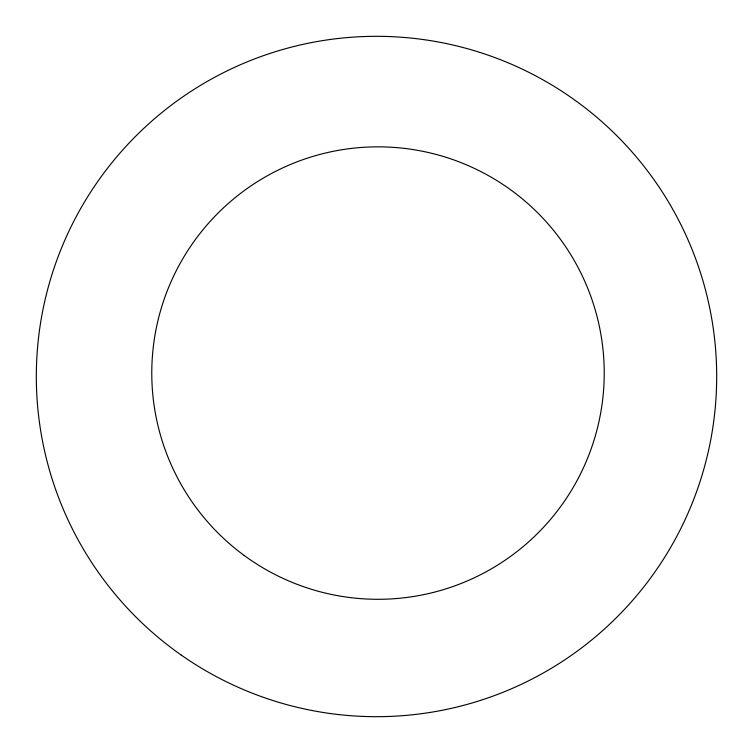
<?xml version="1.0" encoding="UTF-8"?>
<svg xmlns="http://www.w3.org/2000/svg" width="753" height="753" viewBox="0 0 753 753"><rect width="100%" height="100%" fill="white"/><g stroke="black" fill="none" stroke-linecap="round" stroke-linejoin="round"><path stroke-width="1.13" d="M181.021 654.912A340.187 340.187 0 0 0 715.35 406.592A340.187 340.187 0 0 0 233.129 68.005A340.187 340.187 0 0 0 181.021 654.912M244.16 555.45A226.22 226.22 0 0 0 602.871 397.782A226.22 226.22 0 0 0 286.968 165.971A226.22 226.22 0 0 0 244.16 555.45"/></g></svg>
